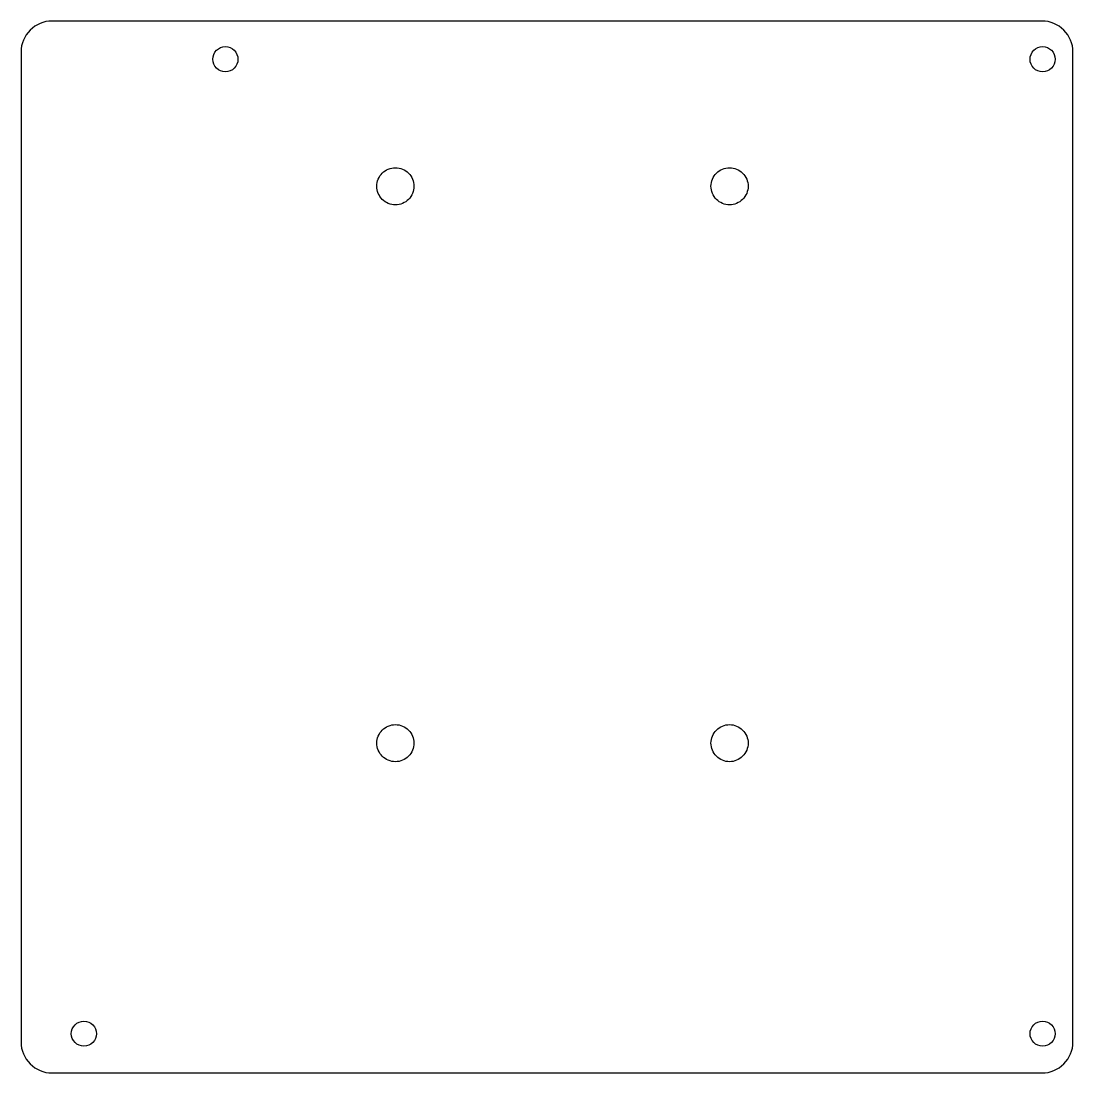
# Model space of a CAD drawing. Extents: x 0 to 170, y 0 to 170.
import ezdxf

# ---------------------------------------------------------------- set-up
doc = ezdxf.new("R2010")
doc.units = 0
doc.layers.get('0').update_dxf_attribs({"color": 1, "linetype": 'CONTINUOUS'})

msp = doc.modelspace()

# ---------------------------------------------------------------- linework, layer by layer
for points in [[(5, 0), (165, 0, 0.4142136), (170, 5), (170, 165, 0.4142136), (165, 170), (5, 170, 0.4142136), (0, 165), (0, 5, 0.4142136), (5, 0)], [(33.02, 165.862, -0.4142136), (35.052, 163.83, -0.4142136), (33.02, 161.798, -0.4142136), (30.988, 163.83, -0.4142136), (33.02, 165.862)], [(165.1, 165.862, -0.4142136), (167.132, 163.83, -0.4142136), (165.1, 161.798, -0.4142136), (163.068, 163.83, -0.4142136), (165.1, 165.862)], [(60.5, 146.3, -0.4142136), (63.5, 143.3, -0.4142136), (60.5, 140.3, -0.4142136), (57.5, 143.3, -0.4142136), (60.5, 146.3)], [(114.5, 146.3, -0.4142136), (117.5, 143.3, -0.4142136), (114.5, 140.3, -0.4142136), (111.5, 143.3, -0.4142136), (114.5, 146.3)], [(60.5, 56.3, -0.4142136), (63.5, 53.3, -0.4142136), (60.5, 50.3, -0.4142136), (57.5, 53.3, -0.4142136), (60.5, 56.3)], [(114.5, 56.3, -0.4142136), (117.5, 53.3, -0.4142136), (114.5, 50.3, -0.4142136), (111.5, 53.3, -0.4142136), (114.5, 56.3)], [(10.16, 8.382, -0.4142136), (12.192, 6.35, -0.4142136), (10.16, 4.318, -0.4142136), (8.128, 6.35, -0.4142136), (10.16, 8.382)], [(165.1, 8.382, -0.4142136), (167.132, 6.35, -0.4142136), (165.1, 4.318, -0.4142136), (163.068, 6.35, -0.4142136), (165.1, 8.382)]]:
    msp.add_lwpolyline(points, format="xyb", close=True)

doc.saveas('drawing.dxf')
